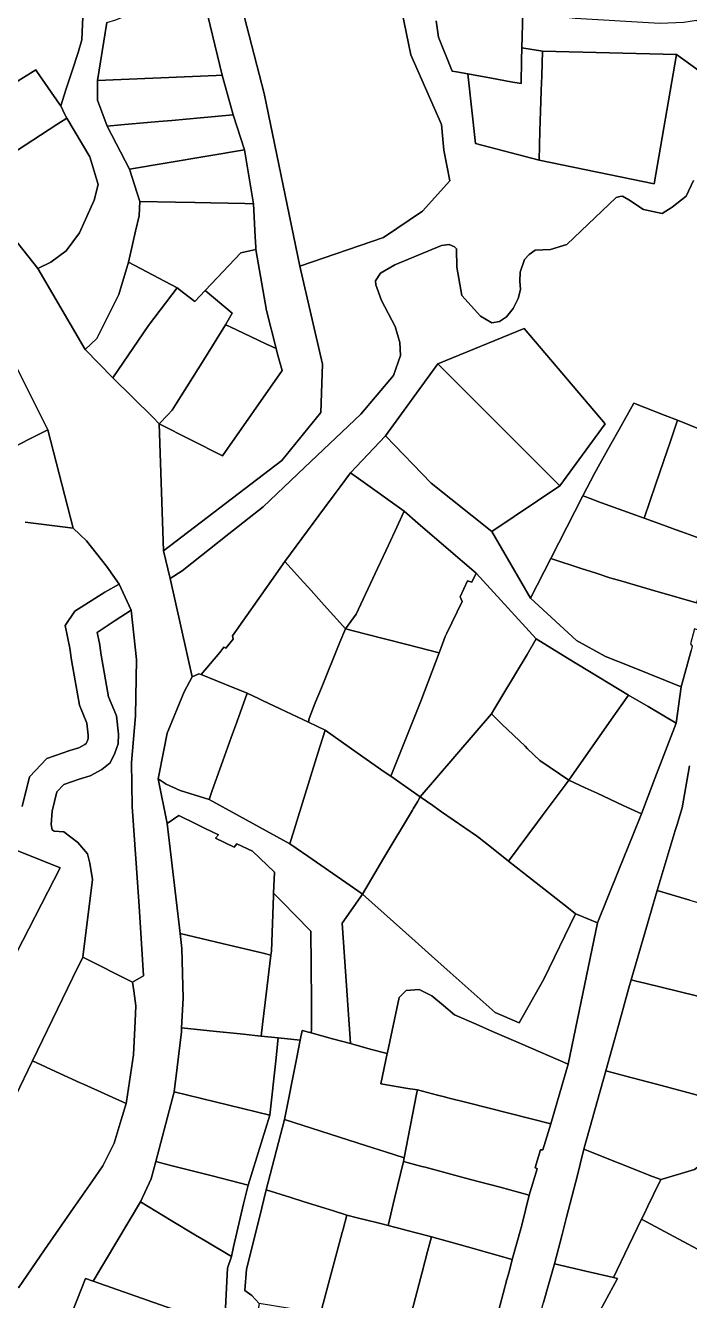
# Model space of a CAD drawing. Header units: inches. Extents: x 469561 to 471650, y 1000291 to 1003909.
# Drawn here: x 470530.9 to 470679.8, y 1002113.2 to 1002399.1 of the extents above; entities that cross this region are included whole.
import ezdxf

# ---------------------------------------------------------------- set-up
doc = ezdxf.new("R2010")
doc.units = ezdxf.units.IN
doc.header["$MEASUREMENT"] = 0
doc.layers.add('Gulele_10_08_New_Parcel', color=7, linetype='Continuous')

msp = doc.modelspace()

# ---------------------------------------------------------------- linework, layer by layer
at = {"layer": 'Gulele_10_08_New_Parcel'}
for points in [[(470680.7127, 1002364.36), (470679.0314, 1002360.8265), (470675.9212, 1002358.3866), (470673.6515, 1002356.9564), (470669.4485, 1002357.8819), (470666.2157, 1002360.0426), (470664.7422, 1002360.8025), (470664.1872, 1002360.781), (470663.3419, 1002360.5564), (470652.3178, 1002350.0079), (470648.5966, 1002348.875), (470645.1838, 1002348.7608), (470643.8273, 1002347.7561), (470642.8373, 1002346.6106), (470641.8432, 1002343.7976), (470641.7867, 1002341.79), (470641.9119, 1002339.8882), (470641.3753, 1002337.8794), (470640.2756, 1002335.6167), (470638.7479, 1002333.7586), (470637.1859, 1002332.7656), (470635.4768, 1002332.4402), (470632.9458, 1002333.9187), (470628.7291, 1002338.5225), (470627.6578, 1002344.8988), (470627.5459, 1002349.0386), (470627.0925, 1002349.4931), (470625.9214, 1002350.0091), (470624.1978, 1002349.8066), (470613.7343, 1002345.4118), (470610.5096, 1002343.5467), (470609.42, 1002341.8155), (470609.4623, 1002340.9205), (470610.7272, 1002337.4657), (470613.8127, 1002331.5919), (470614.8866, 1002327.9851), (470615.0184, 1002325.1367), (470613.4074, 1002320.6312), (470606.1032, 1002311.9237), (470593.4913, 1002299.9828), (470584.1974, 1002291.1831), (470576.4884, 1002285.0781), (470566.0845, 1002276.8386), (470563.3896, 1002275.1245), (470561.9001, 1002281.2646), (470588.3707, 1002301.591), (470597.1562, 1002312.3252), (470597.5556, 1002323.1736), (470592.4685, 1002345.1707), (470611.1821, 1002351.6009), (470619.9207, 1002357.4541), (470626.0418, 1002364.2553), (470624.7434, 1002371.1802), (470624.1869, 1002376.9303), (470617.3238, 1002392.5113), (470610.2063, 1002427.0805)], [(470576.0631, 1002416.3156), (470584.4719, 1002383.8346), (470592.4685, 1002345.1707), (470597.5556, 1002323.1736), (470597.1562, 1002312.3252), (470588.3707, 1002301.591), (470561.9001, 1002281.2646), (470560.9356, 1002309.7849), (470575.107, 1002302.6382), (470588.4487, 1002321.7593), (470587.4649, 1002325.3867), (470587.1339, 1002326.6783), (470584.9442, 1002335.2239), (470582.6078, 1002348.873), (470582.5797, 1002349.3945), (470582.4527, 1002351.7508), (470582.0545, 1002359.1406), (470580.0199, 1002371.2425), (470577.5025, 1002379.0472), (470575.0068, 1002387.9422), (470570.1707, 1002408.1566)], [(470549.1656, 1002399.8076), (470547.042, 1002386.7903), (470547.042, 1002382.3748), (470549.2818, 1002376.5515), (470554.2732, 1002366.8886), (470556.6007, 1002359.6325), (470556.4319, 1002356.4431), (470555.6285, 1002353.0197), (470554.9181, 1002349.9928), (470553.9932, 1002346.0517), (470551.8592, 1002338.8184), (470546.896, 1002328.8836), (470544.2951, 1002326.468), (470533.6737, 1002344.5962), (470536.5938, 1002346.0494), (470540.0624, 1002348.6082), (470543.0762, 1002352.6455), (470546.3173, 1002359.9239), (470547.2271, 1002363.4494), (470545.3507, 1002369.6474), (470540.1854, 1002378.3538), (470539.7793, 1002379.1793), (470538.8393, 1002381.0793), (470540.0893, 1002384.8793), (470541.3793, 1002388.9793), (470542.7193, 1002393.0793), (470543.5893, 1002395.8793), (470543.8093, 1002401.0793)], [(470642.4549, 1002402.0468), (470642.2193, 1002394.0793), (470642.1561, 1002391.3406), (470642.0344, 1002386.0699), (470639.7197, 1002386.4942), (470635.3769, 1002387.2901), (470630.063, 1002388.2641), (470627.5578, 1002388.7233), (470626.5664, 1002388.905), (470623.5531, 1002396.5096), (470622.9956, 1002400.1586)], [(470622.9956, 1002400.1586), (470623.5531, 1002396.5096), (470626.5664, 1002388.905), (470627.5578, 1002388.7233), (470630.063, 1002388.2641), (470631.8387, 1002372.6157), (470646.0556, 1002368.9125), (470671.8946, 1002363.6005), (470676.8878, 1002392.6281), (470684.6215, 1002386.9914)], [(470690.1598, 1002305.3114), (470677.0916, 1002310.5952), (470674.3699, 1002311.6543), (470669.754, 1002313.4504), (470667.33, 1002314.3936), (470664.0046, 1002308.4853), (470662.182, 1002305.2469), (470659.6694, 1002300.7828), (470658.4623, 1002298.6381), (470655.887, 1002293.6144), (470648.6957, 1002279.5862), (470644.1466, 1002270.7121), (470635.4563, 1002285.6131), (470650.7193, 1002295.8793), (470660.9093, 1002309.7793), (470642.7401, 1002331.1598), (470623.3782, 1002323.2306), (470611.6688, 1002307.0957), (470603.7616, 1002298.8247), (470601.4488, 1002295.6802), (470600.1296, 1002293.8866), (470597.9368, 1002290.9052), (470594.1786, 1002285.7956), (470589.1097, 1002278.9038), (470586.1047, 1002274.6518), (470577.3131, 1002262.212), (470577.5232, 1002261.4548), (470575.8421, 1002259.4357), (470575.3877, 1002259.6942), (470574.4693, 1002258.4932), (470570.3009, 1002253.5534), (470569.8301, 1002253.7435), (470568.3099, 1002253.0524), (470563.3896, 1002275.1245), (470566.0845, 1002276.8386), (470576.4884, 1002285.0781), (470584.1974, 1002291.1831), (470593.4913, 1002299.9828), (470606.1032, 1002311.9237), (470613.4074, 1002320.6312), (470615.0184, 1002325.1367), (470614.8866, 1002327.9851), (470613.8127, 1002331.5919), (470610.7272, 1002337.4657), (470609.4623, 1002340.9205), (470609.42, 1002341.8155), (470610.5096, 1002343.5467), (470613.7343, 1002345.4118), (470624.1978, 1002349.8066), (470625.9214, 1002350.0091), (470627.0925, 1002349.4931), (470627.5459, 1002349.0386), (470627.6578, 1002344.8988), (470628.7291, 1002338.5225), (470632.9458, 1002333.9187), (470635.4768, 1002332.4402), (470637.1859, 1002332.7656), (470638.7479, 1002333.7586), (470640.2756, 1002335.6167), (470641.3753, 1002337.8794), (470641.9119, 1002339.8882), (470641.7867, 1002341.79), (470641.8432, 1002343.7976), (470642.8373, 1002346.6106), (470643.8273, 1002347.7561), (470645.1838, 1002348.7608), (470648.5966, 1002348.875), (470652.3178, 1002350.0079), (470663.3419, 1002360.5564), (470664.1872, 1002360.781), (470664.7422, 1002360.8025), (470666.2157, 1002360.0426), (470669.4485, 1002357.8819), (470673.6515, 1002356.9564), (470675.9212, 1002358.3866), (470679.0314, 1002360.8265), (470680.7127, 1002364.36)], [(470525.8467, 1002354.5788), (470533.6737, 1002344.5962), (470544.2951, 1002326.468), (470550.5139, 1002320.0992), (470559.4601, 1002311.2452), (470560.9356, 1002309.7849), (470561.9001, 1002281.2646), (470563.3896, 1002275.1245), (470568.3099, 1002253.0524), (470566.5132, 1002249.6665), (470562.6867, 1002240.4224), (470561.9498, 1002236.6152), (470560.7064, 1002230.1916), (470562.7057, 1002220.1199), (470565.5973, 1002195.483), (470565.989, 1002192.1457), (470566.2654, 1002180.9973), (470565.9404, 1002174.3331), (470565.8969, 1002173.4422), (470564.9063, 1002165.4077), (470564.2384, 1002159.9904), (470560.1845, 1002144.3274), (470559.0788, 1002140.4577), (470556.6833, 1002135.2981), (470546.0957, 1002117.5081), (470544.361, 1002118.1159), (470540.3285, 1002107.9044)], [(470529.3437, 1002115.9932), (470535.2205, 1002124.5599), (470541.6372, 1002133.8284), (470545.7858, 1002139.8209), (470546.6116, 1002141.0138), (470548.2493, 1002143.3793), (470549.3762, 1002145.6231), (470550.8149, 1002148.4876), (470552.3821, 1002153.7114), (470553.4672, 1002157.3284), (470553.6138, 1002157.8171), (470555.1663, 1002168.2534), (470555.5202, 1002175.8043), (470555.6838, 1002179.2935), (470555.1927, 1002182.6219), (470554.9075, 1002184.5548), (470557.3918, 1002185.977), (470556.4435, 1002201.6234), (470554.8179, 1002223.9754), (470554.6825, 1002233.7967), (470555.563, 1002244.2954), (470555.8339, 1002256.8938), (470554.5933, 1002267.9739), (470551.9424, 1002273.8136), (470549.1075, 1002277.8889), (470544.5847, 1002283.5314), (470541.6395, 1002286.3948), (470535.9214, 1002308.4639), (470533.9944, 1002312.3158), (470527.8504, 1002324.5971)], [(470521.2957, 1002300.8745), (470531.6426, 1002306.2436), (470535.9214, 1002308.4639), (470541.6395, 1002286.3948), (470538.6297, 1002286.7642), (470530.8403, 1002287.7124)], [(470530.8403, 1002287.7124), (470538.6297, 1002286.7642), (470541.6395, 1002286.3948), (470544.5847, 1002283.5314), (470549.1075, 1002277.8889), (470551.9424, 1002273.8136), (470548.7161, 1002272.0503), (470542.0317, 1002267.7405), (470539.7968, 1002264.5677), (470540.8524, 1002259.4714), (470541.215, 1002256.8074), (470543.0485, 1002246.6636), (470544.709, 1002242.626), (470544.9825, 1002239.9264), (470544.9701, 1002239.2248), (470544.729, 1002238.5411), (470544.4999, 1002238.0841), (470544.2609, 1002237.8885), (470542.8708, 1002237.1451), (470540.8531, 1002236.5351), (470535.7223, 1002234.7075), (470531.801, 1002230.6314), (470530.17, 1002223.9574)], [(470530.17, 1002223.9574), (470531.801, 1002230.6314), (470535.7223, 1002234.7075), (470540.8531, 1002236.5351), (470542.8708, 1002237.1451), (470544.2609, 1002237.8885), (470544.4999, 1002238.0841), (470544.729, 1002238.5411), (470544.9701, 1002239.2248), (470544.9825, 1002239.9264), (470544.709, 1002242.626), (470543.0485, 1002246.6636), (470541.215, 1002256.8074), (470540.8524, 1002259.4714), (470539.7968, 1002264.5677), (470542.0317, 1002267.7405), (470548.7161, 1002272.0503), (470551.9424, 1002273.8136), (470554.5933, 1002267.9739), (470551.0032, 1002265.6901), (470547.037, 1002262.9685), (470547.5247, 1002260.6143), (470547.8983, 1002257.8657), (470549.5783, 1002248.5733), (470551.341, 1002244.2882), (470551.7547, 1002240.2072), (470551.7141, 1002238.0077), (470550.969, 1002235.8916), (470549.9027, 1002233.7616), (470548.0324, 1002232.2333), (470545.4703, 1002230.863), (470542.9683, 1002230.1063), (470539.4934, 1002228.8691), (470537.9406, 1002227.2546), (470536.8776, 1002222.9048), (470536.6626, 1002219.9129), (470536.919, 1002218.7033), (470537.3866, 1002218.4609), (470539.5597, 1002218.2909), (470542.6825, 1002215.9166), (470544.8684, 1002213.3325), (470545.3357, 1002211.2477), (470545.9195, 1002207.625), (470543.7812, 1002190.161), (470541.5077, 1002185.4591), (470532.5327, 1002166.8971), (470517.2161, 1002135.2195)], [(470635.9943, 1002107.1429), (470638.0354, 1002114.7389), (470638.8793, 1002117.8793), (470639.3388, 1002119.6316), (470640.0593, 1002122.3793), (470642.1117, 1002129.7988), (470642.1893, 1002130.0793), (470643.8474, 1002136.8297), (470645.6257, 1002142.6971), (470645.2074, 1002143.0305), (470646.3948, 1002146.9847), (470646.917, 1002146.9576), (470648.6894, 1002152.8052), (470652.5893, 1002166.1793), (470659.1786, 1002197.9093), (470663.9449, 1002209.7429), (470667.1481, 1002217.6611), (470669.0349, 1002222.3252), (470672.0348, 1002230.2179), (470676.7743, 1002242.6872), (470677.9198, 1002250.773), (470680.134, 1002258.9191)], [(470679.7988, 1002233.1034), (470678.1359, 1002223.6619), (470676.9315, 1002219.7038), (470676.5893, 1002218.5793), (470673.4693, 1002208.0793), (470672.5791, 1002205.1584), (470672.1893, 1002203.8793), (470670.5384, 1002198.1874), (470666.7288, 1002185.0533), (470666.2305, 1002183.2809), (470663.8548, 1002174.8299), (470661.0046, 1002164.6911), (470656.0817, 1002147.1101), (470654.4277, 1002140.422), (470654.2193, 1002139.5793), (470654.2184, 1002139.5758), (470652.2452, 1002131.8693), (470651.256, 1002128.0059), (470649.5593, 1002121.3793), (470648.2147, 1002116.6718), (470647.0826, 1002112.7084)], [(470679.8967, 1002202.9524), (470672.5791, 1002205.1584), (470673.4693, 1002208.0793), (470676.5893, 1002218.5793), (470676.9315, 1002219.7038), (470678.1359, 1002223.6619), (470679.7988, 1002233.1034)], [(470523.2591, 1002180.2627), (470538.7104, 1002210.2193), (470529.2021, 1002214.0147)]]:
    msp.add_lwpolyline(points, dxfattribs=at)
for points in [[(470576.0631, 1002416.3156), (470580.4086, 1002417.6857), (470588.4601, 1002420.2242), (470590.0884, 1002420.7376), (470597.9798, 1002423.2256), (470599.5337, 1002423.7156), (470607.6928, 1002426.288), (470610.2063, 1002427.0805), (470617.3238, 1002392.5113), (470624.1869, 1002376.9303), (470624.7434, 1002371.1802), (470626.0418, 1002364.2553), (470619.9207, 1002357.4541), (470611.1821, 1002351.6009), (470592.4685, 1002345.1707), (470584.4719, 1002383.8346)], [(470518.7502, 1002408.1215), (470524.3462, 1002409.9077), (470536.1061, 1002417.0498), (470536.8965, 1002417.5404), (470540.8809, 1002410.7284), (470543.0765, 1002405.7198), (470543.8093, 1002401.0793), (470543.5893, 1002395.8793), (470542.7193, 1002393.0793), (470541.3793, 1002388.9793), (470540.0893, 1002384.8793), (470538.8393, 1002381.0793), (470538.5934, 1002381.4328), (470533.4857, 1002388.7747), (470533.219, 1002389.158), (470529.2857, 1002386.7146), (470528.8435, 1002387.5838), (470527.2888, 1002390.6394), (470526.1317, 1002392.5449), (470522.4991, 1002401.3494)], [(470547.042, 1002386.7903), (470549.1656, 1002399.8076), (470551.1893, 1002400.3793), (470557.1965, 1002402.8503), (470562.1293, 1002404.8793), (470569.2193, 1002407.7793), (470570.1707, 1002408.1566), (470575.0068, 1002387.9422), (470573.6593, 1002387.8793)], [(470642.2193, 1002394.0793), (470642.4549, 1002402.0468), (470645.6281, 1002401.7185), (470654.1714, 1002400.7896), (470673.1473, 1002399.6292), (470678.5079, 1002399.8395), (470681.3459, 1002400.3125), (470688.0116, 1002392.3059), (470696.4319, 1002388.085), (470708.7048, 1002385.8976), (470729.2157, 1002396.4982), (470727.1563, 1002385.9818), (470711.0166, 1002378.4099), (470702.5265, 1002378.41), (470688.4043, 1002383.7944), (470684.6215, 1002386.9914), (470676.8878, 1002392.6281), (470646.8695, 1002393.3226)], [(470630.063, 1002388.2641), (470635.3769, 1002387.2901), (470639.7197, 1002386.4942), (470642.0344, 1002386.0699), (470642.1561, 1002391.3406), (470642.2193, 1002394.0793), (470646.8695, 1002393.3226), (470646.6873, 1002387.8578), (470646.5774, 1002384.5629), (470646.4932, 1002382.0355), (470646.274, 1002375.4616), (470646.0556, 1002368.9125), (470631.8387, 1002372.6157)], [(470646.0556, 1002368.9125), (470646.274, 1002375.4616), (470646.4932, 1002382.0355), (470646.5774, 1002384.5629), (470646.6873, 1002387.8578), (470646.8695, 1002393.3226), (470676.8878, 1002392.6281), (470671.8946, 1002363.6005)], [(470513.6424, 1002378.7557), (470522.6722, 1002383.3498), (470524.6669, 1002384.3647), (470529.2857, 1002386.7146), (470533.219, 1002389.158), (470533.4857, 1002388.7747), (470538.5934, 1002381.4328), (470538.8393, 1002381.0793), (470539.7793, 1002379.1793), (470540.1854, 1002378.3538), (470537.9777, 1002376.9131), (470520.0467, 1002365.2121)], [(470547.042, 1002382.3748), (470547.042, 1002386.7903), (470573.6593, 1002387.8793), (470575.0068, 1002387.9422), (470577.5025, 1002379.0472), (470570.1603, 1002378.3979), (470563.7065, 1002377.8271), (470560.8546, 1002377.5749), (470552.3131, 1002376.8196), (470549.2818, 1002376.5515)], [(470520.0467, 1002365.2121), (470537.9777, 1002376.9131), (470540.1854, 1002378.3538), (470545.3507, 1002369.6474), (470547.2271, 1002363.4494), (470546.3173, 1002359.9239), (470543.0762, 1002352.6455), (470540.0624, 1002348.6082), (470536.5938, 1002346.0494), (470533.6737, 1002344.5962), (470525.8467, 1002354.5788)], [(470549.2818, 1002376.5515), (470552.3131, 1002376.8196), (470560.8546, 1002377.5749), (470563.7065, 1002377.8271), (470570.1603, 1002378.3979), (470577.5025, 1002379.0472), (470580.0199, 1002371.2425), (470554.2732, 1002366.8886)], [(470554.2732, 1002366.8886), (470580.0199, 1002371.2425), (470582.0545, 1002359.1406), (470580.0815, 1002359.1787), (470576.3653, 1002359.2505), (470572.4665, 1002359.3259), (470568.9734, 1002359.3934), (470568.8833, 1002359.3951), (470564.5793, 1002359.4783), (470556.6007, 1002359.6325)], [(470553.9932, 1002346.0517), (470554.9181, 1002349.9928), (470555.6285, 1002353.0197), (470556.4319, 1002356.4431), (470556.6007, 1002359.6325), (470564.5793, 1002359.4783), (470568.8833, 1002359.3951), (470568.9734, 1002359.3934), (470572.4665, 1002359.3259), (470576.3653, 1002359.2505), (470580.0815, 1002359.1787), (470582.0545, 1002359.1406), (470582.4527, 1002351.7508), (470582.5797, 1002349.3945), (470582.6078, 1002348.873), (470579.2263, 1002348.1353), (470571.2378, 1002339.7016), (470568.8979, 1002337.2313), (470566.3887, 1002339.1361), (470564.9009, 1002340.2655)], [(470571.2378, 1002339.7016), (470579.2263, 1002348.1353), (470582.6078, 1002348.873), (470584.9442, 1002335.2239), (470587.1339, 1002326.6783), (470585.4878, 1002327.4497), (470584.9958, 1002327.6803), (470583.1324, 1002328.5535), (470576.6361, 1002331.5979), (470575.8068, 1002331.9865), (470577.2955, 1002334.6162)], [(470544.2951, 1002326.468), (470546.896, 1002328.8836), (470551.8592, 1002338.8184), (470553.9932, 1002346.0517), (470564.9009, 1002340.2655), (470558.5067, 1002331.8424), (470550.5139, 1002320.0992)], [(470550.5139, 1002320.0992), (470558.5067, 1002331.8424), (470564.9009, 1002340.2655), (470566.3887, 1002339.1361), (470568.8979, 1002337.2313), (470571.2378, 1002339.7016), (470577.2955, 1002334.6162), (470575.8068, 1002331.9865), (470570.9102, 1002324.1592), (470564.5808, 1002314.0414), (470563.8157, 1002312.8184), (470562.8145, 1002311.7638), (470560.9356, 1002309.7849), (470559.4601, 1002311.2452)], [(470560.9356, 1002309.7849), (470562.8145, 1002311.7638), (470563.8157, 1002312.8184), (470564.5808, 1002314.0414), (470570.9102, 1002324.1592), (470575.8068, 1002331.9865), (470576.6361, 1002331.5979), (470583.1324, 1002328.5535), (470584.9958, 1002327.6803), (470585.4878, 1002327.4497), (470587.1339, 1002326.6783), (470587.4649, 1002325.3867), (470588.4487, 1002321.7593), (470575.107, 1002302.6382)], [(470623.3782, 1002323.2306), (470642.7401, 1002331.1598), (470660.9093, 1002309.7793), (470650.7193, 1002295.8793), (470647.2333, 1002299.3666), (470642.3365, 1002304.2652), (470635.3414, 1002311.2629), (470634.3345, 1002312.2702), (470627.0647, 1002319.5427), (470625.1692, 1002321.439), (470624.0306, 1002322.578)], [(470510.3483, 1002322.0062), (470525.8078, 1002328.6801), (470527.8504, 1002324.5971), (470533.9944, 1002312.3158), (470535.9214, 1002308.4639), (470531.6426, 1002306.2436), (470521.2957, 1002300.8745), (470515.4893, 1002312.0826), (470513.7854, 1002315.3715), (470513.2516, 1002316.402), (470512.6063, 1002317.6477), (470512.5985, 1002317.6626)], [(470611.6688, 1002307.0957), (470623.3782, 1002323.2306), (470624.0306, 1002322.578), (470625.1692, 1002321.439), (470627.0647, 1002319.5427), (470634.3345, 1002312.2702), (470635.3414, 1002311.2629), (470642.3365, 1002304.2652), (470647.2333, 1002299.3666), (470650.7193, 1002295.8793), (470635.4563, 1002285.6131), (470621.903, 1002296.4927)], [(470655.887, 1002293.6144), (470658.4623, 1002298.6381), (470659.6694, 1002300.7828), (470662.182, 1002305.2469), (470664.0046, 1002308.4853), (470667.33, 1002314.3936), (470669.754, 1002313.4504), (470674.3699, 1002311.6543), (470677.0916, 1002310.5952), (470675.3577, 1002305.4661), (470674.8457, 1002303.9515), (470672.1845, 1002296.0795), (470669.6587, 1002288.6079), (470666.7313, 1002289.6721), (470660.0777, 1002292.0909), (470659.4394, 1002292.323), (470656.5364, 1002293.3783)], [(470669.6587, 1002288.6079), (470672.1845, 1002296.0795), (470674.8457, 1002303.9515), (470675.3577, 1002305.4661), (470677.0916, 1002310.5952), (470690.1598, 1002305.3114), (470691.4965, 1002304.771), (470686.6099, 1002286.9929), (470685.4735, 1002282.8587), (470678.0615, 1002285.5532), (470676.5728, 1002286.0944), (470673.9669, 1002287.0417)], [(470603.7616, 1002298.8247), (470611.6688, 1002307.0957), (470621.903, 1002296.4927), (470635.4563, 1002285.6131), (470644.1466, 1002270.7121), (470654.4373, 1002261.1607), (470660.9729, 1002257.6271), (470667.0017, 1002255.1888), (470677.9198, 1002250.773), (470676.7743, 1002242.6872), (470670.4942, 1002246.3686), (470666.0866, 1002248.9524), (470652.4761, 1002257.2461), (470645.4422, 1002261.5322), (470631.9525, 1002276.2706), (470628.8727, 1002278.9274), (470627.3426, 1002280.2474), (470618.9261, 1002287.5079), (470615.8518, 1002290.16), (470606.1189, 1002297.1353)], [(470589.1097, 1002278.9038), (470594.1786, 1002285.7956), (470597.9368, 1002290.9052), (470600.1296, 1002293.8866), (470601.4488, 1002295.6802), (470603.7616, 1002298.8247), (470606.1189, 1002297.1353), (470615.8518, 1002290.16), (470613.7288, 1002285.6147), (470611.7868, 1002281.4566), (470609.8481, 1002277.3059), (470605.072, 1002267.0801), (470602.6534, 1002263.8323), (470602.0805, 1002264.4699), (470597.8842, 1002269.1395), (470594.3583, 1002273.0631), (470593.2012, 1002274.3508), (470591.9199, 1002275.7766)], [(470648.6957, 1002279.5862), (470655.887, 1002293.6144), (470656.5364, 1002293.3783), (470659.4394, 1002292.323), (470660.0777, 1002292.0909), (470666.7313, 1002289.6721), (470669.6587, 1002288.6079), (470673.9669, 1002287.0417), (470676.5728, 1002286.0944), (470678.0615, 1002285.5532), (470685.4735, 1002282.8587), (470681.3363, 1002269.6577), (470673.1008, 1002272.0285), (470672.2686, 1002272.2681), (470664.3729, 1002274.5411), (470662.75, 1002275.0083), (470661.9263, 1002275.2454), (470658.8378, 1002276.2587), (470655.4842, 1002277.359)], [(470602.6534, 1002263.8323), (470605.072, 1002267.0801), (470609.8481, 1002277.3059), (470611.7868, 1002281.4566), (470613.7288, 1002285.6147), (470615.8518, 1002290.16), (470618.9261, 1002287.5079), (470627.3426, 1002280.2474), (470628.8727, 1002278.9274), (470631.9525, 1002276.2706), (470630.963, 1002274.2421), (470629.9972, 1002274.5372), (470628.3581, 1002270.9617), (470628.8595, 1002269.9299), (470625.3964, 1002262.8304), (470625.0424, 1002262.1048), (470624.1008, 1002259.6096), (470623.6603, 1002258.4424), (470616.3875, 1002260.3084), (470607.0397, 1002262.7069)], [(470570.3009, 1002253.5534), (470574.4693, 1002258.4932), (470575.3877, 1002259.6942), (470575.8421, 1002259.4357), (470577.5232, 1002261.4548), (470577.3131, 1002262.212), (470586.1047, 1002274.6518), (470589.1097, 1002278.9038), (470591.9199, 1002275.7766), (470593.2012, 1002274.3508), (470594.3583, 1002273.0631), (470597.8842, 1002269.1395), (470602.0805, 1002264.4699), (470602.6534, 1002263.8323), (470601.4287, 1002260.8115), (470597.2923, 1002250.6086), (470595.9085, 1002247.1955), (470594.4979, 1002243.716), (470594.3462, 1002242.8749), (470588.044, 1002245.8641), (470584.088, 1002247.7405), (470583.3124, 1002248.1083), (470580.61, 1002249.3901), (470579.0196, 1002250.0324), (470577.6458, 1002250.5872)], [(470644.1466, 1002270.7121), (470648.6957, 1002279.5862), (470655.4842, 1002277.359), (470658.8378, 1002276.2587), (470661.9263, 1002275.2454), (470662.75, 1002275.0083), (470664.3729, 1002274.5411), (470672.2686, 1002272.2681), (470673.1008, 1002272.0285), (470681.3363, 1002269.6577), (470682.0718, 1002269.5314), (470681.6095, 1002263.5582), (470680.937, 1002263.7685), (470680.0333, 1002260.4454), (470680.4116, 1002259.9406), (470680.134, 1002258.9191), (470677.9198, 1002250.773), (470667.0017, 1002255.1888), (470660.9729, 1002257.6271), (470654.4373, 1002261.1607)], [(470612.8093, 1002230.7392), (470619.5833, 1002247.5934), (470623.6603, 1002258.4424), (470624.1008, 1002259.6096), (470625.0424, 1002262.1048), (470625.3964, 1002262.8304), (470628.8595, 1002269.9299), (470628.3581, 1002270.9617), (470629.9972, 1002274.5372), (470630.963, 1002274.2421), (470631.9525, 1002276.2706), (470645.4422, 1002261.5322), (470643.3755, 1002258.0691), (470638.1756, 1002249.3561), (470636.3837, 1002246.3535), (470635.4054, 1002244.7142), (470619.4451, 1002226.1028)], [(470536.6626, 1002219.9129), (470536.8776, 1002222.9048), (470537.9406, 1002227.2546), (470539.4934, 1002228.8691), (470542.9683, 1002230.1063), (470545.4703, 1002230.863), (470548.0324, 1002232.2333), (470549.9027, 1002233.7616), (470550.969, 1002235.8916), (470551.7141, 1002238.0077), (470551.7547, 1002240.2072), (470551.341, 1002244.2882), (470549.5783, 1002248.5733), (470547.8983, 1002257.8657), (470547.5247, 1002260.6143), (470547.037, 1002262.9685), (470551.0032, 1002265.6901), (470554.5933, 1002267.9739), (470555.8339, 1002256.8938), (470555.563, 1002244.2954), (470554.6825, 1002233.7967), (470554.8179, 1002223.9754), (470556.4435, 1002201.6234), (470557.3918, 1002185.977), (470554.9075, 1002184.5548), (470543.7812, 1002190.161), (470545.9195, 1002207.625), (470545.3357, 1002211.2477), (470544.8684, 1002213.3325), (470542.6825, 1002215.9166), (470539.5597, 1002218.2909), (470537.3866, 1002218.4609), (470536.919, 1002218.7033)], [(470594.3462, 1002242.8749), (470594.4979, 1002243.716), (470595.9085, 1002247.1955), (470597.2923, 1002250.6086), (470601.4287, 1002260.8115), (470602.6534, 1002263.8323), (470607.0397, 1002262.7069), (470616.3875, 1002260.3084), (470623.6603, 1002258.4424), (470619.5833, 1002247.5934), (470612.8093, 1002230.7392), (470611.3318, 1002231.7715), (470605.3093, 1002235.9793), (470598.0927, 1002241.0979)], [(470635.4054, 1002244.7142), (470636.3837, 1002246.3535), (470638.1756, 1002249.3561), (470643.3755, 1002258.0691), (470645.4422, 1002261.5322), (470652.4761, 1002257.2461), (470666.0866, 1002248.9524), (470662.3106, 1002243.5403), (470652.7793, 1002229.8793), (470646.2493, 1002234.2793), (470643.5086, 1002236.9166), (470642.9265, 1002237.4768), (470637.7577, 1002242.4506)], [(470560.7064, 1002230.1916), (470561.9498, 1002236.6152), (470562.6867, 1002240.4224), (470566.5132, 1002249.6665), (470568.3099, 1002253.0524), (470569.8301, 1002253.7435), (470570.3009, 1002253.5534), (470577.6458, 1002250.5872), (470579.0196, 1002250.0324), (470580.61, 1002249.3901), (470578.2971, 1002242.9026), (470577.0744, 1002239.4731), (470575.2059, 1002234.2322), (470572.8104, 1002227.5132), (470572.1105, 1002225.55), (470565.6149, 1002227.5539), (470562.5053, 1002228.936)], [(470572.1105, 1002225.55), (470572.8104, 1002227.5132), (470575.2059, 1002234.2322), (470577.0744, 1002239.4731), (470578.2971, 1002242.9026), (470580.61, 1002249.3901), (470583.3124, 1002248.1083), (470584.088, 1002247.7405), (470588.044, 1002245.8641), (470594.3462, 1002242.8749), (470598.0927, 1002241.0979), (470596.9913, 1002237.5329), (470596.2035, 1002234.9827), (470590.2151, 1002215.5993)], [(470652.7793, 1002229.8793), (470662.3106, 1002243.5403), (470666.0866, 1002248.9524), (470670.4942, 1002246.3686), (470676.7743, 1002242.6872), (470672.0348, 1002230.2179), (470669.0349, 1002222.3252), (470664.9559, 1002224.2207), (470659.126, 1002226.9299), (470656.4398, 1002228.1782)], [(470619.4451, 1002226.1028), (470635.4054, 1002244.7142), (470637.7577, 1002242.4506), (470642.9265, 1002237.4768), (470643.5086, 1002236.9166), (470646.2493, 1002234.2793), (470652.7793, 1002229.8793), (470651.9574, 1002228.7801), (470646.7638, 1002221.8343), (470645.7541, 1002220.484), (470639.2082, 1002211.7296), (470635.778, 1002214.4342), (470632.6337, 1002216.9134), (470632.0216, 1002217.396), (470624.2177, 1002222.7987), (470623.6938, 1002223.1614), (470622.2224, 1002224.1801)], [(470590.2151, 1002215.5993), (470596.2035, 1002234.9827), (470596.9913, 1002237.5329), (470598.0927, 1002241.0979), (470605.3093, 1002235.9793), (470611.3318, 1002231.7715), (470612.8093, 1002230.7392), (470619.4451, 1002226.1028), (470618.8054, 1002225.0309), (470617.8617, 1002223.4498), (470617.6672, 1002223.1238), (470611.288, 1002212.4353), (470606.454, 1002204.3358), (470605.4579, 1002205.0267), (470602.7598, 1002206.8981), (470594.2642, 1002212.7908), (470591.6466, 1002214.6064)], [(470560.7064, 1002230.1916), (470562.5053, 1002228.936), (470565.6149, 1002227.5539), (470572.1105, 1002225.55), (470590.2151, 1002215.5993), (470591.6466, 1002214.6064), (470594.2642, 1002212.7908), (470602.7598, 1002206.8981), (470605.4579, 1002205.0267), (470606.454, 1002204.3358), (470601.8926, 1002197.8303), (470603.8033, 1002170.7786), (470599.7446, 1002171.8844), (470595.0138, 1002173.1733), (470595.0218, 1002174.0317), (470595.067, 1002178.8502), (470595.0534, 1002180.0738), (470594.962, 1002188.2914), (470594.8764, 1002195.991), (470591.303, 1002199.6495), (470588.6645, 1002202.3509), (470586.5642, 1002204.5012), (470586.7226, 1002209.1995), (470581.7946, 1002213.9108), (470578.3201, 1002215.6019), (470577.7071, 1002214.8783), (470573.5461, 1002216.8554), (470574.1781, 1002217.6179), (470571.0654, 1002219.1329), (470568.9387, 1002220.1681), (470565.2872, 1002221.9453), (470562.7057, 1002220.1199)], [(470639.2082, 1002211.7296), (470645.7541, 1002220.484), (470646.7638, 1002221.8343), (470651.9574, 1002228.7801), (470652.7793, 1002229.8793), (470656.4398, 1002228.1782), (470659.126, 1002226.9299), (470664.9559, 1002224.2207), (470669.0349, 1002222.3252), (470667.1481, 1002217.6611), (470663.9449, 1002209.7429), (470659.1786, 1002197.9093), (470654.8515, 1002199.6522), (470654.2033, 1002199.9133), (470652.6564, 1002201.1323), (470642.6722, 1002209)], [(470606.454, 1002204.3358), (470611.288, 1002212.4353), (470617.6672, 1002223.1238), (470617.8617, 1002223.4498), (470618.8054, 1002225.0309), (470619.4451, 1002226.1028), (470622.2224, 1002224.1801), (470623.6938, 1002223.1614), (470624.2177, 1002222.7987), (470632.0216, 1002217.396), (470632.6337, 1002216.9134), (470635.778, 1002214.4342), (470639.2082, 1002211.7296), (470642.6722, 1002209), (470652.6564, 1002201.1323), (470654.2033, 1002199.9133), (470647.1549, 1002185.2637), (470641.6268, 1002175.4513), (470636.2368, 1002177.7316), (470626.1199, 1002186.7688), (470621.2707, 1002191.1004), (470618.2996, 1002193.7544)], [(470562.7057, 1002220.1199), (470565.2872, 1002221.9453), (470568.9387, 1002220.1681), (470571.0654, 1002219.1329), (470574.1781, 1002217.6179), (470573.5461, 1002216.8554), (470577.7071, 1002214.8783), (470578.3201, 1002215.6019), (470581.7946, 1002213.9108), (470586.7226, 1002209.1995), (470586.5642, 1002204.5012), (470586.5438, 1002203.958), (470586.0761, 1002191.4972), (470585.9677, 1002190.618), (470584.2239, 1002191.0345), (470575.0115, 1002193.2346), (470565.5973, 1002195.483)], [(470502.0267, 1002189.6176), (470505.0492, 1002194.2375), (470506.294, 1002197.3366), (470507.2959, 1002199.831), (470510.5251, 1002207.8706), (470512.5832, 1002212.9945), (470515.2327, 1002219.5909), (470529.2021, 1002214.0147), (470538.7104, 1002210.2193), (470523.2591, 1002180.2627)], [(470583.7326, 1002172.4821), (470584.0516, 1002175.071), (470584.6612, 1002180.0165), (470585.9677, 1002190.618), (470586.0761, 1002191.4972), (470586.5438, 1002203.958), (470586.5642, 1002204.5012), (470588.6645, 1002202.3509), (470591.303, 1002199.6495), (470594.8764, 1002195.991), (470594.962, 1002188.2914), (470595.0534, 1002180.0738), (470595.067, 1002178.8502), (470595.0218, 1002174.0317), (470595.0138, 1002173.1733), (470592.9621, 1002173.7323), (470592.5349, 1002171.5663), (470587.5805, 1002172.0817)], [(470601.8926, 1002197.8303), (470606.454, 1002204.3358), (470618.2996, 1002193.7544), (470621.2707, 1002191.1004), (470626.1199, 1002186.7688), (470636.2368, 1002177.7316), (470641.6268, 1002175.4513), (470647.1549, 1002185.2637), (470654.2033, 1002199.9133), (470654.8515, 1002199.6522), (470659.1786, 1002197.9093), (470652.5893, 1002166.1793), (470641.893, 1002170.8225), (470635.6483, 1002173.5333), (470631.974, 1002175.1283), (470627.1171, 1002177.2367), (470624.6798, 1002179.3295), (470622.0539, 1002181.4717), (470619.2115, 1002182.9296), (470616.2694, 1002182.7193), (470614.7354, 1002181.1629), (470612.0965, 1002168.8147), (470612.0368, 1002168.5353), (470608.2176, 1002169.5759), (470603.8033, 1002170.7786)], [(470666.7288, 1002185.0533), (470670.5384, 1002198.1874), (470672.1893, 1002203.8793), (470672.5791, 1002205.1584), (470679.8967, 1002202.9524), (470690.1147, 1002199.8721), (470695.959, 1002198.1103), (470702.1414, 1002196.2465), (470709.084, 1002194.1536), (470709.211, 1002194.1153), (470711.6313, 1002183.9343), (470707.2858, 1002183.9593), (470703.9785, 1002175.9359), (470703.7407, 1002175.9941), (470696.3955, 1002177.792), (470690.6558, 1002179.1968), (470688.9687, 1002179.6098), (470669.7676, 1002184.3095), (470667.8181, 1002184.7867)], [(470565.5973, 1002195.483), (470575.0115, 1002193.2346), (470584.2239, 1002191.0345), (470585.9677, 1002190.618), (470584.6612, 1002180.0165), (470584.0516, 1002175.071), (470583.7326, 1002172.4821), (470583.7235, 1002172.483), (470582.3568, 1002172.6252), (470579.7798, 1002172.8933), (470572.2299, 1002173.6788), (470565.9404, 1002174.3331), (470566.2654, 1002180.9973), (470565.989, 1002192.1457)], [(470532.5327, 1002166.8971), (470541.5077, 1002185.4591), (470543.7812, 1002190.161), (470554.9075, 1002184.5548), (470555.1927, 1002182.6219), (470555.6838, 1002179.2935), (470555.5202, 1002175.8043), (470555.1663, 1002168.2534), (470553.6138, 1002157.8171), (470553.4672, 1002157.3284), (470543.9632, 1002161.6725), (470543.2274, 1002162.0088), (470538.6608, 1002164.0961)], [(470661.0046, 1002164.6911), (470663.8548, 1002174.8299), (470666.2305, 1002183.2809), (470666.7288, 1002185.0533), (470667.8181, 1002184.7867), (470669.7676, 1002184.3095), (470688.9687, 1002179.6098), (470690.6558, 1002179.1968), (470696.3955, 1002177.792), (470703.7407, 1002175.9941), (470703.9785, 1002175.9359), (470695.5727, 1002155.5439), (470686.5546, 1002157.9302), (470683.5112, 1002158.7355), (470672.4227, 1002161.6697), (470666.9206, 1002163.1256)], [(470610.5895, 1002161.7632), (470612.0368, 1002168.5353), (470612.0965, 1002168.8147), (470614.7354, 1002181.1629), (470616.2694, 1002182.7193), (470619.2115, 1002182.9296), (470622.0539, 1002181.4717), (470624.6798, 1002179.3295), (470627.1171, 1002177.2367), (470631.974, 1002175.1283), (470635.6483, 1002173.5333), (470641.893, 1002170.8225), (470652.5893, 1002166.1793), (470648.6894, 1002152.8052), (470630.1573, 1002157.5124), (470625.6247, 1002158.6637), (470624.8547, 1002158.8592), (470623.2798, 1002159.2593), (470618.8061, 1002160.3956), (470616.6478, 1002160.7548)], [(470564.2384, 1002159.9904), (470564.9063, 1002165.4077), (470565.8969, 1002173.4422), (470565.9404, 1002174.3331), (470572.2299, 1002173.6788), (470579.7798, 1002172.8933), (470582.3568, 1002172.6252), (470583.7235, 1002172.483), (470583.7326, 1002172.4821), (470587.5805, 1002172.0817), (470587.0235, 1002166.9285), (470585.706, 1002154.7387)], [(470589.0233, 1002153.7619), (470591.6965, 1002167.3157), (470592.5349, 1002171.5663), (470592.9621, 1002173.7323), (470595.0138, 1002173.1733), (470599.7446, 1002171.8844), (470603.8033, 1002170.7786), (470608.2176, 1002169.5759), (470612.0368, 1002168.5353), (470610.5895, 1002161.7632), (470616.6478, 1002160.7548), (470618.8061, 1002160.3956), (470618.6211, 1002159.4417), (470615.8512, 1002145.1612), (470611.6789, 1002146.4988), (470607.3579, 1002147.884)], [(470575.616, 1002108.5288), (470576.2153, 1002120.4414), (470577.1005, 1002123.0117), (470577.6028, 1002125.1796), (470579.8415, 1002134.8405), (470580.8228, 1002139.0756), (470585.706, 1002154.7387), (470587.0235, 1002166.9285), (470587.5805, 1002172.0817), (470592.5349, 1002171.5663), (470591.6965, 1002167.3157), (470589.0233, 1002153.7619), (470584.8906, 1002137.9642), (470583.428, 1002131.7774), (470580.4605, 1002120.1889), (470580.1032, 1002115.4355), (470581.6985, 1002114.3048), (470583.357, 1002112.5082), (470582.3448, 1002107.2136), (470581.393, 1002107.3956), (470578.3656, 1002107.9743), (470577.9872, 1002108.0506)], [(470517.2161, 1002135.2195), (470532.5327, 1002166.8971), (470538.6608, 1002164.0961), (470543.2274, 1002162.0088), (470543.9632, 1002161.6725), (470553.4672, 1002157.3284), (470552.3821, 1002153.7114), (470550.8149, 1002148.4876), (470549.3762, 1002145.6231), (470548.2493, 1002143.3793), (470546.6116, 1002141.0138), (470545.7858, 1002139.8209), (470541.6372, 1002133.8284), (470535.2205, 1002124.5599), (470529.3437, 1002115.9932), (470526.5005, 1002120.5007), (470521.4331, 1002128.5341)], [(470673.6669, 1002140.4043), (470673.3368, 1002140.3048), (470671.5186, 1002141.0219), (470656.0817, 1002147.1101), (470661.0046, 1002164.6911), (470666.9206, 1002163.1256), (470672.4227, 1002161.6697), (470683.5112, 1002158.7355), (470686.5546, 1002157.9302), (470695.5727, 1002155.5439), (470694.299, 1002152.4539), (470685.4267, 1002145.918), (470682.6408, 1002143.8657), (470680.9029, 1002142.5855)], [(470560.1845, 1002144.3274), (470564.2384, 1002159.9904), (470585.706, 1002154.7387), (470580.8228, 1002139.0756), (470572.7486, 1002141.1302), (470563.5258, 1002143.4771)], [(470615.6966, 1002144.3641), (470615.8512, 1002145.1612), (470618.6211, 1002159.4417), (470618.8061, 1002160.3956), (470623.2798, 1002159.2593), (470624.8547, 1002158.8592), (470625.6247, 1002158.6637), (470630.1573, 1002157.5124), (470648.6894, 1002152.8052), (470646.917, 1002146.9576), (470646.3948, 1002146.9847), (470645.2074, 1002143.0305), (470645.6257, 1002142.6971), (470643.8474, 1002136.8297), (470637.3306, 1002138.5739), (470632.4214, 1002139.8878), (470629.609, 1002140.6405), (470620.524, 1002143.0721), (470619.8196, 1002143.2606)], [(470584.8906, 1002137.9642), (470589.0233, 1002153.7619), (470607.3579, 1002147.884), (470611.6789, 1002146.4988), (470615.8512, 1002145.1612), (470615.6966, 1002144.3641), (470613.6799, 1002136.018), (470612.2189, 1002129.9718), (470611.0995, 1002130.2589), (470609.6423, 1002130.6325), (470605.3098, 1002131.7435), (470602.9819, 1002132.3404), (470599.9958, 1002133.2687), (470598.0789, 1002133.8645), (470593.4259, 1002135.3109), (470590.4328, 1002136.2414)], [(470705.4231, 1002117.8651), (470702.283, 1002113.5477), (470691.1845, 1002119.506), (470689.3524, 1002120.4896), (470686.6092, 1002121.9623), (470685.7423, 1002122.4277), (470669.047, 1002131.3906), (470669.5946, 1002132.5285), (470670.4739, 1002134.3558), (470671.7312, 1002136.9684), (470673.3368, 1002140.3048), (470673.6669, 1002140.4043), (470680.9029, 1002142.5855), (470682.6408, 1002143.8657), (470685.4267, 1002145.918), (470694.299, 1002152.4539), (470699.3082, 1002150.4427), (470722.3801, 1002141.1794), (470715.4252, 1002131.6171)], [(470649.5593, 1002121.3793), (470651.256, 1002128.0059), (470652.2452, 1002131.8693), (470654.2184, 1002139.5758), (470654.2193, 1002139.5793), (470654.4277, 1002140.422), (470656.0817, 1002147.1101), (470671.5186, 1002141.0219), (470673.3368, 1002140.3048), (470671.7312, 1002136.9684), (470670.4739, 1002134.3558), (470669.5946, 1002132.5285), (470669.047, 1002131.3906), (470666.1422, 1002125.3544), (470662.7726, 1002118.3524), (470656.5885, 1002119.769)], [(470556.6833, 1002135.2981), (470559.0788, 1002140.4577), (470560.1845, 1002144.3274), (470563.5258, 1002143.4771), (470572.7486, 1002141.1302), (470580.8228, 1002139.0756), (470579.8415, 1002134.8405), (470577.6028, 1002125.1796), (470577.1005, 1002123.0117), (470576.7318, 1002123.2336), (470571.3478, 1002126.4735), (470569.0434, 1002127.8602), (470563.6162, 1002131.1261)], [(470612.2189, 1002129.9718), (470613.6799, 1002136.018), (470615.6966, 1002144.3641), (470619.8196, 1002143.2606), (470620.524, 1002143.0721), (470629.609, 1002140.6405), (470632.4214, 1002139.8878), (470637.3306, 1002138.5739), (470643.8474, 1002136.8297), (470642.1893, 1002130.0793), (470642.1117, 1002129.7988), (470640.0593, 1002122.3793), (470630.0593, 1002125.1793), (470626.3143, 1002126.2401), (470623.3181, 1002127.0888), (470621.9393, 1002127.4793), (470621.125, 1002127.6881), (470616.4937, 1002128.8757), (470615.6594, 1002129.0896)], [(470580.1032, 1002115.4355), (470580.4605, 1002120.1889), (470583.428, 1002131.7774), (470584.8906, 1002137.9642), (470590.4328, 1002136.2414), (470593.4259, 1002135.3109), (470598.0789, 1002133.8645), (470599.9958, 1002133.2687), (470602.9819, 1002132.3404), (470602.1386, 1002129.2028), (470601.9286, 1002128.4214), (470597.0401, 1002110.233), (470583.357, 1002112.5082), (470581.6985, 1002114.3048)], [(470546.0957, 1002117.5081), (470556.6833, 1002135.2981), (470563.6162, 1002131.1261), (470569.0434, 1002127.8602), (470571.3478, 1002126.4735), (470576.7318, 1002123.2336), (470577.1005, 1002123.0117), (470576.2153, 1002120.4414), (470575.616, 1002108.5288), (470566.4393, 1002110.3793), (470562.4512, 1002111.7768)], [(470597.0401, 1002110.233), (470601.9286, 1002128.4214), (470602.1386, 1002129.2028), (470602.9819, 1002132.3404), (470605.3098, 1002131.7435), (470609.6423, 1002130.6325), (470611.0995, 1002130.2589), (470612.2189, 1002129.9718), (470615.6594, 1002129.0896), (470616.4937, 1002128.8757), (470621.125, 1002127.6881), (470621.9393, 1002127.4793), (470621.0683, 1002124.1719), (470619.8531, 1002119.557), (470616.4093, 1002106.4793)], [(470658.1195, 1002107.8409), (470658.8179, 1002109.1324), (470663.6897, 1002118.1423), (470662.7726, 1002118.3524), (470666.1422, 1002125.3544), (470669.047, 1002131.3906), (470685.7423, 1002122.4277), (470686.6092, 1002121.9623), (470689.3524, 1002120.4896), (470691.1845, 1002119.506), (470702.283, 1002113.5477), (470689.0356, 1002095.4832), (470676.9393, 1002103.6793), (470674.4993, 1002100.8793), (470673.5658, 1002101.4611), (470670.666, 1002103.8254), (470670.2649, 1002104.1525), (470668.3526, 1002101.8072), (470665.7804, 1002103.9045)], [(470616.4093, 1002106.4793), (470619.8531, 1002119.557), (470621.0683, 1002124.1719), (470621.9393, 1002127.4793), (470623.3181, 1002127.0888), (470626.3143, 1002126.2401), (470630.0593, 1002125.1793), (470640.0593, 1002122.3793), (470639.3388, 1002119.6316), (470638.8793, 1002117.8793), (470638.0354, 1002114.7389), (470635.9943, 1002107.1429), (470635.4144, 1002107.0646), (470634.6578, 1002103.8887), (470635.0528, 1002103.639), (470634.4993, 1002101.5793), (470625.8393, 1002103.9793), (470625.3043, 1002104.1211)], [(470644.5893, 1002103.9793), (470644.7929, 1002104.692), (470647.0826, 1002112.7084), (470648.2147, 1002116.6718), (470649.5593, 1002121.3793), (470656.5885, 1002119.769), (470662.7726, 1002118.3524), (470663.6897, 1002118.1423), (470658.8179, 1002109.1324), (470658.1195, 1002107.8409), (470656.282, 1002098.8122), (470655.3339, 1002094.1541), (470649.5936, 1002096.1748), (470644.9963, 1002097.7931)], [(470538.0133, 1002099.4242), (470540.3285, 1002107.9044), (470544.361, 1002118.1159), (470546.0957, 1002117.5081), (470562.4512, 1002111.7768), (470566.4393, 1002110.3793), (470564.8205, 1002100.0748), (470564.2007, 1002096.1298), (470560.117, 1002096.6435), (470554.944, 1002097.2943)]]:
    msp.add_lwpolyline(points, close=True, dxfattribs=at)

doc.saveas('drawing.dxf')
